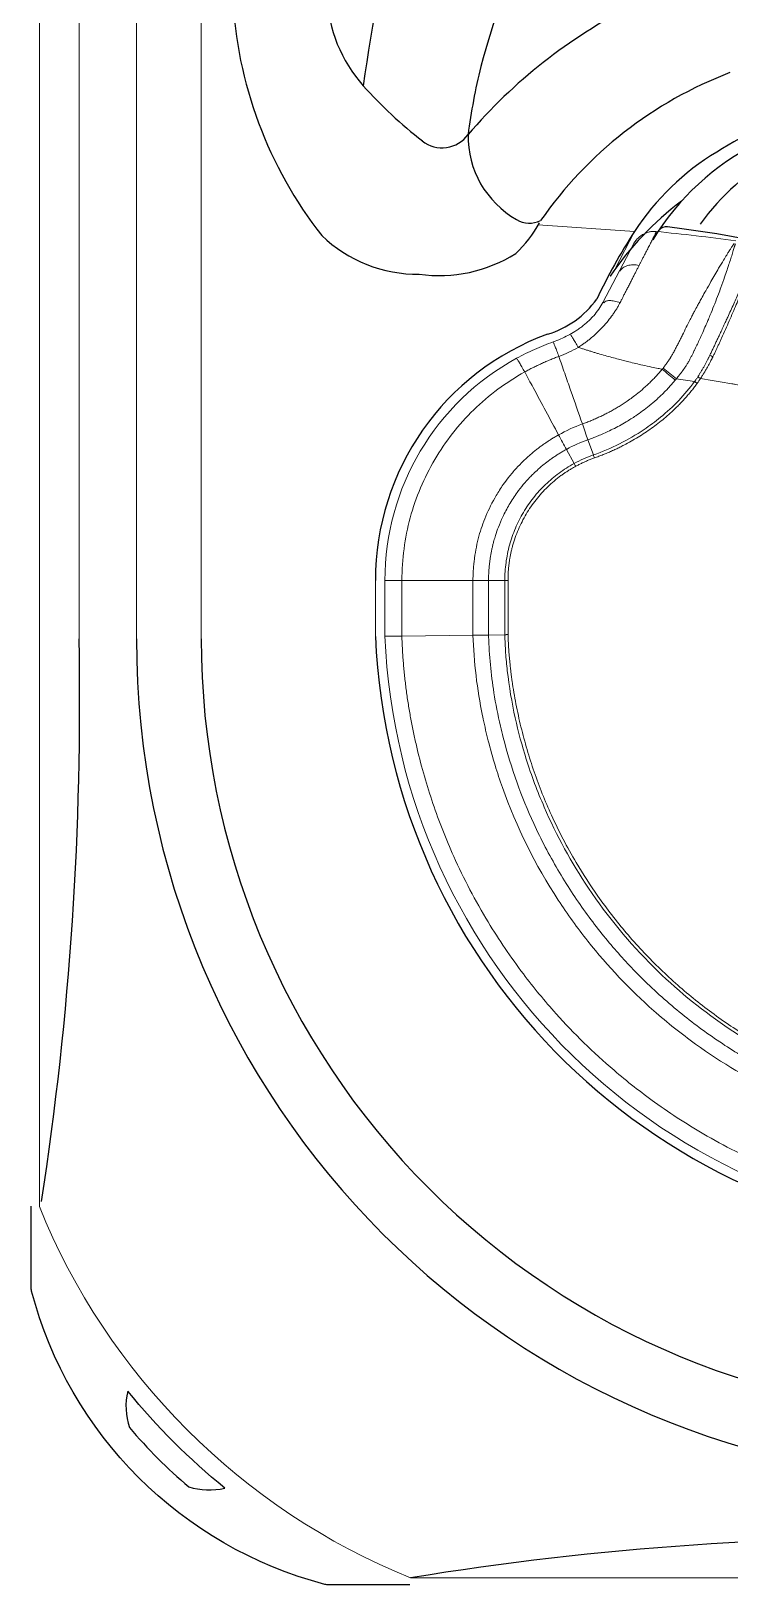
# Model space of a CAD drawing. Extents: x 831 to 911, y 781 to 934.
# Drawn here: x 831.5 to 842.29, y 797.12 to 821.11 of the extents above; entities that cross this region are included whole.
import ezdxf

# ---------------------------------------------------------------- set-up
doc = ezdxf.new("R2010")
doc.units = 0
doc.header["$MEASUREMENT"] = 0
doc.layers.add('1', color=4, linetype='Continuous')

# ---------------------------------------------------------------- blocks, each defined once
blk = doc.blocks.new('SHORT GRILL')
at = {"layer": '1', "color": 4, "linetype": 'Continuous'}
for centre, radius, start, end in [((-4.462, 0.354), 3.986, 115.3973, 147.5268), ((-7.602, 2.509), 0.181, 86.5572, 132.8326), ((-10.58, -17.805), 20.711, 36.8579, 81.7042)]:
    blk.add_arc(centre, radius, start, end, dxfattribs=at)
at = {"layer": '1', "color": 3, "linetype": 'Continuous'}
blk.add_arc((-4.138, 0.495), 3.696, 117.7966, 142.9488, dxfattribs=at)
blk = doc.blocks.new('lidsov2014')
at = {"layer": '1', "color": 4, "linetype": 'Continuous', "lineweight": 15}
for p, q in [((-7.604, 3.279), (-7.138, 4.168)), ((-10.972, -1.876), (-10.972, -1.014))]:
    blk.add_line(p, q, dxfattribs=at)
at = {"layer": '1', "color": 3, "linetype": 'Continuous', "lineweight": 15}
for p, q in [((-7.604, 3.279), (-7.589, 3.271)), ((-8.373, 2.668), (-8.366, 2.65)), ((-8.937, 2.416), (-8.927, 2.399)), ((-8.168, 1.009), (-8.049, 0.79)), ((-7.835, 1.157), (-7.752, 0.923)), ((-10.972, -1.014), (-10.951, -1.014)), ((-10.709, -1.014), (-9.611, -1.014)), ((-10.709, -1.874), (-10.709, -1.014)), ((-9.611, -1.858), (-9.611, -1.014)), ((-9.37, -1.014), (-9.37, -1.858)), ((-9.12, -1.014), (-9.37, -1.014)), ((-9.12, -1.014), (-9.12, -1.854)), ((-9.07, -1.014), (-9.07, -1.851)), ((-10.972, -1.876), (-10.951, -1.875)), ((-10.709, -1.874), (-9.611, -1.858)), ((-9.12, -1.854), (-9.37, -1.858))]:
    blk.add_line(p, q, dxfattribs=at)
at = {"layer": '1', "color": 4, "linetype": 'Continuous', "lineweight": 15}
for centre, radius, start, end in [((-7.065, -1.014), 3.907, 118.6249, 180.0034), ((-1.356, -1.459), 9.625, 182.4795, 268.8151)]:
    blk.add_arc(centre, radius, start, end, dxfattribs=at)
for points, knots in [([(-7.138, 4.168), (-7.121, 4.201), (-7.1, 4.231), (-7.063, 4.271), (-7.049, 4.283), (-7.021, 4.306), (-7.006, 4.316), (-6.975, 4.335), (-6.958, 4.343), (-6.924, 4.356), (-6.907, 4.362), (-6.871, 4.37), (-6.853, 4.373), (-6.817, 4.375), (-6.798, 4.375), (-6.78, 4.373)], [0, 0, 0, 0, 0.25, 0.25, 0.375, 0.375, 0.5, 0.5, 0.625, 0.625, 0.75, 0.75, 0.875, 0.875, 1, 1, 1, 1]), ([(-6.78, 4.373), (-6.575, 4.353), (-6.37, 4.331), (-5.961, 4.283), (-5.757, 4.257), (-5.553, 4.228)], [0, 0, 0, 0, 0.5, 0.5, 1, 1, 1, 1]), ([(-8.373, 2.668), (-8.294, 2.696), (-8.217, 2.73), (-8.107, 2.788), (-8.071, 2.809), (-8.018, 2.842), (-8, 2.854), (-7.966, 2.877), (-7.949, 2.89), (-7.898, 2.928), (-7.866, 2.955), (-7.82, 2.997), (-7.804, 3.011), (-7.775, 3.041), (-7.761, 3.057), (-7.691, 3.136), (-7.643, 3.204), (-7.604, 3.279)], [0, 0, 0, 0, 0.25, 0.25, 0.375, 0.375, 0.4375, 0.4375, 0.5, 0.5, 0.625, 0.625, 0.6875, 0.6875, 0.75, 0.75, 1, 1, 1, 1]), ([(-8.937, 2.416), (-8.846, 2.465), (-8.754, 2.511), (-8.566, 2.595), (-8.47, 2.634), (-8.373, 2.668)], [0, 0, 0, 0, 0.5, 0.5, 1, 1, 1, 1])]:
    blk.add_open_spline(points, degree=3, knots=knots, dxfattribs=at)
at = {"layer": '1', "color": 3, "linetype": 'Continuous', "lineweight": 15}
for points, knots in [([(-6.78, 4.373), (-6.781, 4.371), (-6.783, 4.366), (-6.786, 4.359), (-6.789, 4.353), (-6.791, 4.347), (-6.794, 4.342), (-6.796, 4.338), (-6.798, 4.334), (-6.802, 4.324), (-6.81, 4.307), (-6.828, 4.272), (-6.852, 4.224), (-6.879, 4.171), (-6.903, 4.125), (-6.919, 4.094), (-6.938, 4.058), (-6.959, 4.017), (-6.984, 3.967), (-7.007, 3.923), (-7.027, 3.884), (-7.04, 3.86), (-7.046, 3.849)], [0, 0, 0, 0, 0.023178, 0.044167, 0.062984, 0.079639, 0.094141, 0.106498, 0.116715, 0.124797, 0.183872, 0.249715, 0.375387, 0.499693, 0.562347, 0.624903, 0.662162, 0.750211, 0.827229, 0.894532, 0.952122, 1, 1, 1, 1]), ([(-6.675, 2.264), (-6.67, 2.27), (-6.66, 2.282), (-6.647, 2.3), (-6.634, 2.317), (-6.622, 2.334), (-6.611, 2.349), (-6.6, 2.364), (-6.591, 2.378), (-6.583, 2.391), (-6.575, 2.403), (-6.568, 2.414), (-6.562, 2.424), (-6.557, 2.432), (-6.552, 2.44), (-6.548, 2.446), (-6.537, 2.465), (-6.516, 2.5), (-6.493, 2.543), (-6.474, 2.58), (-6.455, 2.616), (-6.432, 2.662), (-6.404, 2.718), (-6.365, 2.796), (-6.316, 2.896), (-6.264, 2.998), (-6.222, 3.079), (-6.185, 3.151), (-6.148, 3.22), (-6.108, 3.292), (-6.065, 3.37), (-6.006, 3.476), (-5.918, 3.631), (-5.825, 3.791), (-5.747, 3.922), (-5.698, 4.001), (-5.669, 4.048), (-5.65, 4.077), (-5.636, 4.101), (-5.622, 4.122), (-5.61, 4.141), (-5.598, 4.158), (-5.588, 4.174), (-5.582, 4.184), (-5.579, 4.188)], [0, 0, 0, 0, 0.0079, 0.015462, 0.02267, 0.029506, 0.035954, 0.042001, 0.047633, 0.052837, 0.057603, 0.061919, 0.065776, 0.069165, 0.07208, 0.074513, 0.076459, 0.094363, 0.115806, 0.126097, 0.136332, 0.157473, 0.179202, 0.201504, 0.247766, 0.296182, 0.324698, 0.348355, 0.386493, 0.413645, 0.444178, 0.492606, 0.563454, 0.678691, 0.761475, 0.820581, 0.855865, 0.878723, 0.900814, 0.922149, 0.942736, 0.962575, 0.981664, 1, 1, 1, 1]), ([(-5.558, 4.184), (-5.558, 4.182), (-5.56, 4.177), (-5.563, 4.168), (-5.566, 4.157), (-5.57, 4.144), (-5.576, 4.124), (-5.585, 4.097), (-5.6, 4.048), (-5.621, 3.981), (-5.644, 3.908), (-5.666, 3.842), (-5.69, 3.771), (-5.728, 3.66), (-5.773, 3.532), (-5.824, 3.394), (-5.874, 3.264), (-5.925, 3.138), (-5.965, 3.041), (-5.993, 2.975), (-6.025, 2.903), (-6.058, 2.824), (-6.098, 2.735), (-6.135, 2.655), (-6.165, 2.591), (-6.187, 2.547), (-6.2, 2.52), (-6.211, 2.497), (-6.223, 2.474), (-6.237, 2.446), (-6.255, 2.41), (-6.28, 2.364), (-6.306, 2.321), (-6.341, 2.267), (-6.377, 2.215), (-6.416, 2.165), (-6.445, 2.129), (-6.462, 2.108), (-6.47, 2.098)], [0, 0, 0, 0, 0.0086979, 0.0191609, 0.0313938, 0.0454027, 0.0611951, 0.0916386, 0.1224178, 0.18656, 0.2449147, 0.2680758, 0.3062571, 0.3676405, 0.4432772, 0.4901442, 0.5531831, 0.6088804, 0.6431521, 0.667768, 0.6852813, 0.7265035, 0.7565652, 0.7855508, 0.8153716, 0.8273382, 0.8345262, 0.8452816, 0.8527478, 0.8602886, 0.8758689, 0.8925836, 0.9110113, 0.9258943, 0.9549969, 0.9729261, 0.9878597, 1, 1, 1, 1]), ([(-5.952, 2.463), (-5.948, 2.471), (-5.94, 2.489), (-5.927, 2.515), (-5.915, 2.541), (-5.902, 2.567), (-5.889, 2.594), (-5.877, 2.621), (-5.864, 2.649), (-5.851, 2.677), (-5.837, 2.705), (-5.824, 2.733), (-5.805, 2.775), (-5.777, 2.834), (-5.743, 2.909), (-5.709, 2.982), (-5.671, 3.064), (-5.629, 3.156), (-5.584, 3.255), (-5.54, 3.354), (-5.501, 3.44), (-5.456, 3.541), (-5.397, 3.674), (-5.339, 3.805), (-5.295, 3.903), (-5.274, 3.951), (-5.256, 3.989), (-5.241, 4.024), (-5.227, 4.056), (-5.216, 4.081), (-5.208, 4.101), (-5.201, 4.119), (-5.197, 4.129), (-5.195, 4.135)], [0, 0, 0, 0, 0.011315, 0.022793, 0.034436, 0.046241, 0.058209, 0.070339, 0.08263, 0.095082, 0.107694, 0.120466, 0.133398, 0.165147, 0.200941, 0.236709, 0.268888, 0.31812, 0.37054, 0.418277, 0.472181, 0.508722, 0.587943, 0.709582, 0.770404, 0.810826, 0.830926, 0.871574, 0.908039, 0.931697, 0.954908, 0.977674, 1, 1, 1, 1]), ([(-5.193, 4.134), (-5.194, 4.131), (-5.195, 4.126), (-5.199, 4.117), (-5.202, 4.107), (-5.205, 4.097), (-5.209, 4.087), (-5.213, 4.076), (-5.217, 4.064), (-5.222, 4.052), (-5.227, 4.04), (-5.232, 4.027), (-5.241, 4.004), (-5.255, 3.968), (-5.271, 3.926), (-5.286, 3.89), (-5.314, 3.818), (-5.365, 3.688), (-5.434, 3.513), (-5.495, 3.363), (-5.545, 3.245), (-5.597, 3.121), (-5.653, 2.993), (-5.711, 2.861), (-5.759, 2.755), (-5.794, 2.677), (-5.816, 2.629), (-5.838, 2.581), (-5.861, 2.533), (-5.883, 2.486), (-5.898, 2.455), (-5.906, 2.439)], [0, 0, 0, 0, 0.011873, 0.023873, 0.035999, 0.04825, 0.060629, 0.073134, 0.085766, 0.098525, 0.111411, 0.124425, 0.137568, 0.178289, 0.222457, 0.243094, 0.263179, 0.386698, 0.506301, 0.567712, 0.628344, 0.688723, 0.750139, 0.811459, 0.872675, 0.894445, 0.915998, 0.937332, 0.958446, 0.979336, 1, 1, 1, 1]), ([(-7.046, 3.849), (-7.049, 3.842), (-7.056, 3.828), (-7.067, 3.806), (-7.079, 3.784), (-7.091, 3.761), (-7.103, 3.737), (-7.115, 3.713), (-7.128, 3.687), (-7.142, 3.661), (-7.156, 3.634), (-7.17, 3.606), (-7.19, 3.567), (-7.215, 3.517), (-7.245, 3.46), (-7.272, 3.407), (-7.297, 3.358), (-7.319, 3.315), (-7.333, 3.288), (-7.339, 3.275)], [0, 0, 0, 0, 0.040607, 0.082171, 0.124694, 0.168175, 0.212617, 0.258023, 0.304394, 0.351735, 0.400048, 0.449338, 0.49961, 0.605651, 0.702719, 0.790709, 0.869576, 0.939326, 1, 1, 1, 1]), ([(-7.339, 3.275), (-7.34, 3.273), (-7.344, 3.265), (-7.353, 3.249), (-7.368, 3.22), (-7.391, 3.181), (-7.421, 3.135), (-7.464, 3.071), (-7.524, 2.992), (-7.596, 2.909), (-7.666, 2.838), (-7.73, 2.778), (-7.789, 2.727), (-7.843, 2.683), (-7.889, 2.649), (-7.931, 2.619), (-7.962, 2.598), (-7.979, 2.588), (-7.985, 2.584)], [0, 0, 0, 0, 0.0100265, 0.0291185, 0.0582344, 0.1167447, 0.1760523, 0.2363247, 0.3604016, 0.4903601, 0.5796988, 0.6702539, 0.7621212, 0.81894, 0.8862862, 0.9397744, 0.9776189, 1, 1, 1, 1]), ([(-8.366, 2.65), (-8.366, 2.65), (-8.363, 2.645), (-8.354, 2.626), (-8.348, 2.612), (-8.333, 2.574), (-8.324, 2.551), (-8.305, 2.5), (-8.295, 2.472), (-8.285, 2.444)], [0, 0, 0, 0, 0.25, 0.25, 0.5, 0.5, 0.75, 0.75, 1, 1, 1, 1]), ([(-8.099, 2.771), (-8.098, 2.771), (-8.095, 2.766), (-8.083, 2.749), (-8.075, 2.736), (-8.054, 2.703), (-8.041, 2.682), (-8.014, 2.635), (-7.999, 2.61), (-7.985, 2.584)], [0, 0, 0, 0, 0.25, 0.25, 0.5, 0.5, 0.75, 0.75, 1, 1, 1, 1]), ([(-8.812, 2.204), (-8.802, 2.21), (-8.78, 2.222), (-8.748, 2.239), (-8.716, 2.255), (-8.684, 2.272), (-8.651, 2.288), (-8.619, 2.304), (-8.586, 2.319), (-8.542, 2.34), (-8.487, 2.364), (-8.42, 2.392), (-8.353, 2.419), (-8.307, 2.435), (-8.285, 2.444)], [0, 0, 0, 0, 0.0625395, 0.12508, 0.1876218, 0.2501647, 0.3127087, 0.3752538, 0.4377999, 0.5003468, 0.6252608, 0.7501758, 0.8750896, 1, 1, 1, 1]), ([(-7.985, 2.584), (-8.033, 2.556), (-8.082, 2.531), (-8.182, 2.484), (-8.233, 2.463), (-8.285, 2.444)], [0, 0, 0, 0, 0.5, 0.5, 1, 1, 1, 1]), ([(-8.285, 2.444), (-8.254, 2.357), (-8.195, 2.183), (-8.073, 1.835), (-7.982, 1.575), (-7.922, 1.401)], [0.0193641, 0.0193641, 0.0193641, 0.0193641, 0.2516168, 0.4838695, 0.9483748, 0.9483748, 0.9483748, 0.9483748]), ([(-7.985, 2.584), (-7.968, 2.578), (-7.933, 2.567), (-7.882, 2.551), (-7.83, 2.535), (-7.779, 2.519), (-7.727, 2.503), (-7.658, 2.482), (-7.537, 2.448), (-7.38, 2.405), (-7.186, 2.355), (-7.015, 2.315), (-6.864, 2.282), (-6.764, 2.261), (-6.71, 2.25), (-6.69, 2.246)], [0, 0, 0, 0, 0.039768, 0.079585, 0.11945, 0.159362, 0.199322, 0.239327, 0.320209, 0.479463, 0.603442, 0.769457, 0.875684, 0.952559, 1, 1, 1, 1]), ([(-6.139, 2.129), (-6.134, 2.136), (-6.125, 2.151), (-6.111, 2.173), (-6.1, 2.192), (-6.089, 2.209), (-6.074, 2.235), (-6.054, 2.269), (-6.023, 2.323), (-5.998, 2.37), (-5.98, 2.406), (-5.974, 2.418), (-5.968, 2.43), (-5.961, 2.445), (-5.955, 2.457), (-5.952, 2.463)], [0, 0, 0, 0, 0.071675, 0.137115, 0.196237, 0.248963, 0.295221, 0.429097, 0.554347, 0.786016, 0.84064, 0.875229, 0.894199, 0.947108, 1, 1, 1, 1]), ([(-5.906, 2.439), (-5.908, 2.435), (-5.912, 2.426), (-5.921, 2.406), (-5.937, 2.375), (-5.959, 2.333), (-5.984, 2.288), (-6.011, 2.241), (-6.039, 2.195), (-6.068, 2.148), (-6.087, 2.118), (-6.098, 2.102)], [0, 0, 0, 0, 0.036347, 0.072633, 0.17319, 0.306096, 0.439336, 0.577782, 0.723293, 0.856124, 1, 1, 1, 1]), ([(-10.709, -1.014), (-10.709, -0.851), (-10.698, -0.688), (-10.655, -0.365), (-10.623, -0.205), (-10.537, 0.11), (-10.484, 0.265), (-10.357, 0.565), (-10.284, 0.711), (-10.118, 0.992), (-10.026, 1.127), (-9.825, 1.384), (-9.715, 1.506), (-9.482, 1.734), (-9.357, 1.84), (-9.094, 2.035), (-8.956, 2.125), (-8.812, 2.204)], [2, 2, 2, 2, 5.818106, 5.818106, 9.63586, 9.63586, 13.453777, 13.453777, 17.271247, 17.271247, 21.088676, 21.088676, 24.90585, 24.90585, 28.722671, 28.722671, 32.561426, 32.561426, 32.561426, 32.561426]), ([(-8.927, 2.399), (-8.926, 2.399), (-8.923, 2.394), (-8.911, 2.377), (-8.903, 2.363), (-8.882, 2.327), (-8.869, 2.306), (-8.842, 2.257), (-8.827, 2.231), (-8.812, 2.204)], [0, 0, 0, 0, 0.25, 0.25, 0.5, 0.5, 0.75, 0.75, 1, 1, 1, 1]), ([(-8.812, 2.204), (-8.769, 2.124), (-8.725, 2.043), (-8.551, 1.719), (-8.42, 1.476), (-8.29, 1.232)], [0.051657, 0.051657, 0.051657, 0.051657, 0.662694, 0.66476, 2.50407, 2.50407, 2.50407, 2.50407]), ([(-7.922, 1.401), (-7.91, 1.405), (-7.888, 1.413), (-7.854, 1.426), (-7.82, 1.439), (-7.787, 1.453), (-7.754, 1.467), (-7.721, 1.481), (-7.688, 1.496), (-7.655, 1.511), (-7.622, 1.526), (-7.59, 1.542), (-7.558, 1.558), (-7.526, 1.575), (-7.494, 1.592), (-7.462, 1.609), (-7.431, 1.627), (-7.4, 1.645), (-7.369, 1.664), (-7.338, 1.682), (-7.308, 1.702), (-7.277, 1.721), (-7.231, 1.752), (-7.17, 1.795), (-7.104, 1.845), (-7.031, 1.903), (-6.967, 1.958), (-6.904, 2.016), (-6.859, 2.06), (-6.815, 2.105), (-6.772, 2.151), (-6.73, 2.198), (-6.703, 2.23), (-6.69, 2.246)], [0, 0, 0, 0, 0.0238293, 0.0476673, 0.0715126, 0.0953641, 0.1192205, 0.1430806, 0.1669432, 0.1908074, 0.2146719, 0.238536, 0.2623986, 0.2862588, 0.310116, 0.3339693, 0.3578181, 0.3816619, 0.4055, 0.429332, 0.4531576, 0.4769765, 0.5007885, 0.5632328, 0.6255522, 0.6638195, 0.7502274, 0.7920545, 0.833789, 0.8754391, 0.917016, 0.958532, 1, 1, 1, 1]), ([(-6.487, 2.078), (-6.493, 2.07), (-6.507, 2.053), (-6.528, 2.029), (-6.549, 2.006), (-6.57, 1.982), (-6.591, 1.959), (-6.613, 1.935), (-6.635, 1.913), (-6.657, 1.89), (-6.68, 1.868), (-6.703, 1.845), (-6.726, 1.824), (-6.749, 1.802), (-6.803, 1.753), (-6.916, 1.657), (-7.074, 1.541), (-7.262, 1.421), (-7.415, 1.338), (-7.546, 1.275), (-7.633, 1.236), (-7.71, 1.205), (-7.776, 1.179), (-7.817, 1.164), (-7.835, 1.157)], [0, 0, 0, 0, 0.019203, 0.038407, 0.057611, 0.076818, 0.096028, 0.115242, 0.134462, 0.153689, 0.172923, 0.192166, 0.211419, 0.230681, 0.249955, 0.343801, 0.499297, 0.605454, 0.749215, 0.813737, 0.871062, 0.921204, 0.964177, 1, 1, 1, 1]), ([(-7.752, 0.923), (-7.476, 1.021), (-7.119, 1.198), (-6.589, 1.59), (-6.339, 1.851), (-6.188, 2.057)], [0.27793, 0.27793, 0.27793, 0.27793, 2.322047, 3.057227, 4.843315, 4.843315, 4.843315, 4.843315]), ([(-6.148, 2.028), (-6.155, 2.019), (-6.169, 2), (-6.19, 1.972), (-6.212, 1.944), (-6.234, 1.916), (-6.257, 1.889), (-6.279, 1.862), (-6.302, 1.835), (-6.326, 1.808), (-6.35, 1.782), (-6.374, 1.755), (-6.398, 1.729), (-6.423, 1.704), (-6.448, 1.678), (-6.524, 1.603), (-6.656, 1.484), (-6.852, 1.332), (-7.06, 1.194), (-7.225, 1.101), (-7.342, 1.042), (-7.405, 1.012), (-7.47, 0.982), (-7.535, 0.954), (-7.601, 0.927), (-7.668, 0.901), (-7.713, 0.885), (-7.735, 0.877)], [0, 0, 0, 0, 0.017733, 0.035475, 0.05323, 0.070999, 0.088785, 0.106591, 0.124418, 0.14227, 0.16015, 0.178058, 0.195998, 0.213973, 0.231984, 0.250035, 0.374196, 0.500003, 0.624452, 0.749977, 0.785364, 0.820838, 0.856414, 0.892105, 0.927924, 0.963885, 1, 1, 1, 1]), ([(-6.188, 2.057), (-6.184, 2.063), (-6.175, 2.075), (-6.163, 2.093), (-6.151, 2.11), (-6.143, 2.123), (-6.139, 2.129)], [0, 0, 0, 0, 0.251013, 0.50133, 0.750975, 1, 1, 1, 1]), ([(-6.098, 2.102), (-6.102, 2.096), (-6.11, 2.084), (-6.122, 2.065), (-6.135, 2.047), (-6.144, 2.034), (-6.148, 2.028)], [0, 0, 0, 0, 0.245337, 0.493733, 0.745264, 1, 1, 1, 1]), ([(-6.098, 2.102), (-5.936, 2.078), (-5.755, 2.048), (-5.575, 2.016), (-4.92, 1.897), (-3.641, 1.591), (-1.776, 0.919), (0.018, 0.033), (1.702, -1.049), (3.238, -2.302), (4.16, -3.24), (4.599, -3.741), (4.72, -3.878), (4.838, -4.018), (4.942, -4.144)], [2.554389, 2.554389, 2.554389, 2.554389, 2.723265, 2.742644, 2.742644, 3.409529, 4.095797, 4.782064, 5.46833, 6.154599, 6.821531, 6.821531, 6.840863, 7.009879, 7.009879, 7.009879, 7.009879]), ([(-9.611, -1.014), (-9.611, -1.007), (-9.611, -0.978), (-9.61, -0.933), (-9.608, -0.883), (-9.604, -0.824), (-9.598, -0.754), (-9.584, -0.64), (-9.561, -0.499), (-9.509, -0.282), (-9.416, -0.012), (-9.283, 0.253), (-9.157, 0.448), (-9.053, 0.588), (-8.95, 0.709), (-8.858, 0.805), (-8.791, 0.869), (-8.745, 0.911), (-8.698, 0.951), (-8.65, 0.991), (-8.601, 1.029), (-8.552, 1.066), (-8.501, 1.102), (-8.45, 1.136), (-8.397, 1.17), (-8.344, 1.202), (-8.308, 1.222), (-8.29, 1.232)], [0, 0, 0, 0, 0.007897, 0.031579, 0.049245, 0.063156, 0.096574, 0.126303, 0.189525, 0.252607, 0.371437, 0.502838, 0.576149, 0.626769, 0.69397, 0.750588, 0.7732, 0.795823, 0.818457, 0.841103, 0.863761, 0.886431, 0.909115, 0.931813, 0.954525, 0.977254, 1, 1, 1, 1]), ([(-8.168, 1.009), (-8.177, 1.004), (-8.194, 0.994), (-8.22, 0.98), (-8.246, 0.965), (-8.271, 0.949), (-8.296, 0.934), (-8.321, 0.918), (-8.346, 0.901), (-8.371, 0.885), (-8.395, 0.868), (-8.419, 0.85), (-8.443, 0.833), (-8.473, 0.81), (-8.528, 0.768), (-8.598, 0.707), (-8.672, 0.639), (-8.786, 0.524), (-8.916, 0.368), (-9.052, 0.16), (-9.148, -0.021), (-9.216, -0.181), (-9.259, -0.306), (-9.286, -0.394), (-9.303, -0.459), (-9.315, -0.514), (-9.327, -0.569), (-9.337, -0.624), (-9.346, -0.679), (-9.353, -0.735), (-9.359, -0.79), (-9.364, -0.846), (-9.368, -0.902), (-9.37, -0.958), (-9.37, -0.995), (-9.37, -1.014)], [0, 0, 0, 0, 0.01202, 0.024041, 0.036064, 0.048088, 0.060111, 0.072134, 0.084157, 0.096177, 0.108195, 0.12021, 0.132221, 0.144228, 0.165964, 0.216246, 0.257194, 0.288203, 0.412509, 0.502745, 0.59033, 0.660797, 0.71424, 0.750518, 0.773151, 0.795807, 0.818479, 0.84116, 0.863847, 0.886539, 0.909233, 0.931928, 0.954622, 0.977314, 1, 1, 1, 1]), ([(-8.049, 0.79), (-8.13, 0.746), (-8.285, 0.647), (-8.496, 0.47), (-8.681, 0.265), (-8.837, 0.038), (-8.962, -0.208), (-9.052, -0.468), (-9.107, -0.739), (-9.12, -0.922), (-9.12, -1.014)], [2, 2, 2, 2, 3.483863, 4.967558, 6.451073, 7.935348, 9.418668, 10.902386, 12.38642, 13.870149, 13.870149, 13.870149, 13.870149]), ([(-8.025, 0.747), (-8.033, 0.742), (-8.049, 0.734), (-8.072, 0.721), (-8.095, 0.707), (-8.118, 0.693), (-8.141, 0.679), (-8.163, 0.664), (-8.186, 0.649), (-8.208, 0.634), (-8.23, 0.619), (-8.281, 0.582), (-8.358, 0.521), (-8.458, 0.431), (-8.552, 0.334), (-8.638, 0.232), (-8.718, 0.124), (-8.791, 0.01), (-8.855, -0.107), (-8.912, -0.229), (-8.96, -0.354), (-8.992, -0.457), (-9.013, -0.535), (-9.025, -0.588), (-9.035, -0.64), (-9.045, -0.693), (-9.053, -0.746), (-9.059, -0.8), (-9.064, -0.853), (-9.068, -0.906), (-9.07, -0.96), (-9.07, -0.996), (-9.07, -1.014)], [0, 0, 0, 0, 0.012439, 0.024887, 0.037344, 0.049813, 0.062297, 0.074798, 0.087318, 0.099859, 0.112424, 0.125014, 0.187748, 0.250006, 0.312265, 0.374999, 0.437611, 0.499989, 0.562494, 0.624804, 0.687203, 0.749975, 0.775112, 0.800173, 0.825173, 0.85013, 0.875064, 0.899992, 0.924931, 0.9499, 0.974917, 1, 1, 1, 1]), ([(-7.735, 0.877), (-7.744, 0.873), (-7.762, 0.867), (-7.79, 0.856), (-7.817, 0.846), (-7.843, 0.835), (-7.87, 0.823), (-7.896, 0.811), (-7.923, 0.799), (-7.949, 0.787), (-7.974, 0.774), (-8, 0.76), (-8.017, 0.751), (-8.025, 0.747)], [0, 0, 0, 0, 0.091445, 0.182726, 0.273864, 0.364875, 0.455779, 0.546595, 0.637341, 0.728035, 0.818697, 0.909346, 1, 1, 1, 1]), ([(-10.951, -1.014), (-10.951, -1.014), (-10.939, -1.014), (-10.888, -1.014), (-10.82, -1.014), (-10.766, -1.014), (-10.734, -1.014), (-10.718, -1.014), (-10.709, -1.014)], [0.0000013, 0.0000013, 0.0000013, 0.0000013, 0.25, 0.5, 0.75, 0.875, 0.9338699, 1, 1, 1, 1]), ([(-10.951, -1.875), (-10.951, -1.875), (-10.951, -1.875), (-10.95, -1.875), (-10.949, -1.875), (-10.947, -1.875), (-10.945, -1.875), (-10.943, -1.875), (-10.94, -1.875), (-10.937, -1.875), (-10.933, -1.875), (-10.928, -1.875), (-10.923, -1.875), (-10.918, -1.875), (-10.912, -1.875), (-10.905, -1.875), (-10.898, -1.875), (-10.891, -1.875), (-10.882, -1.875), (-10.874, -1.875), (-10.864, -1.875), (-10.854, -1.875), (-10.844, -1.875), (-10.833, -1.875), (-10.821, -1.875), (-10.809, -1.875), (-10.796, -1.875), (-10.783, -1.875), (-10.769, -1.875), (-10.755, -1.875), (-10.74, -1.875), (-10.725, -1.874), (-10.714, -1.874), (-10.709, -1.874)], [0, 0, 0, 0, 0.026238, 0.052877, 0.079918, 0.10736, 0.135203, 0.163447, 0.192093, 0.221141, 0.250589, 0.280439, 0.310691, 0.341343, 0.372397, 0.403853, 0.435709, 0.467968, 0.500627, 0.533688, 0.56715, 0.601013, 0.635278, 0.669944, 0.705012, 0.740481, 0.776351, 0.812622, 0.849295, 0.886369, 0.923845, 0.961722, 1, 1, 1, 1]), ([(-1.555, -10.819), (-1.573, -10.819), (-1.61, -10.819), (-1.665, -10.818), (-1.721, -10.817), (-1.776, -10.816), (-1.831, -10.814), (-1.886, -10.812), (-1.941, -10.809), (-1.996, -10.806), (-2.051, -10.803), (-2.106, -10.799), (-2.161, -10.795), (-2.216, -10.79), (-2.271, -10.786), (-2.326, -10.78), (-2.381, -10.775), (-2.491, -10.763), (-2.656, -10.742), (-2.875, -10.709), (-3.093, -10.67), (-3.299, -10.628), (-3.549, -10.572), (-3.894, -10.484), (-4.393, -10.331), (-5.123, -10.053), (-5.956, -9.639), (-6.768, -9.116), (-7.396, -8.622), (-7.901, -8.161), (-8.373, -7.668), (-8.879, -7.053), (-9.424, -6.25), (-9.82, -5.494), (-10.082, -4.873), (-10.233, -4.46), (-10.365, -4.041), (-10.448, -3.724), (-10.497, -3.514), (-10.519, -3.413), (-10.54, -3.312), (-10.56, -3.21), (-10.579, -3.109), (-10.597, -3.007), (-10.614, -2.905), (-10.629, -2.802), (-10.643, -2.7), (-10.656, -2.597), (-10.668, -2.494), (-10.678, -2.391), (-10.687, -2.288), (-10.695, -2.185), (-10.701, -2.081), (-10.706, -1.978), (-10.708, -1.909), (-10.709, -1.874)], [0, 0, 0, 0, 0.003917, 0.007833, 0.011749, 0.015664, 0.019579, 0.023493, 0.027406, 0.031319, 0.035232, 0.039144, 0.043056, 0.046967, 0.050877, 0.054787, 0.058697, 0.062606, 0.078377, 0.094102, 0.109781, 0.125415, 0.138934, 0.164216, 0.20126, 0.250066, 0.330271, 0.398687, 0.455315, 0.500153, 0.544141, 0.600523, 0.669299, 0.750473, 0.781646, 0.812821, 0.843994, 0.875166, 0.882501, 0.889837, 0.897174, 0.904511, 0.91185, 0.919189, 0.926529, 0.933869, 0.941211, 0.948554, 0.955899, 0.963245, 0.970593, 0.977943, 0.985294, 0.992646, 1, 1, 1, 1]), ([(-1.555, -9.721), (-1.913, -9.721), (-2.401, -9.679), (-3.01, -9.569), (-3.402, -9.479), (-3.793, -9.369), (-4.187, -9.236), (-4.554, -9.09), (-5.24, -8.78), (-5.886, -8.397), (-6.502, -7.929), (-7.094, -7.433), (-7.62, -6.878), (-8.075, -6.275), (-8.591, -5.523), (-8.992, -4.716), (-9.275, -3.861), (-9.374, -3.509), (-9.433, -3.253), (-9.545, -2.713), (-9.599, -2.275), (-9.611, -1.858)], [0.52788, 0.52788, 0.52788, 0.52788, 1.438506, 1.77093, 2.103354, 2.452441, 2.80986, 3.167278, 3.46721, 4.742753, 5.09184, 5.449258, 6.717303, 7.049727, 7.382151, 9.045939, 9.356701, 9.689125, 9.979997, 10.02155, 11.085474, 11.085474, 11.085474, 11.085474]), ([(-9.611, -1.858), (-9.608, -1.858), (-9.6, -1.858), (-9.589, -1.858), (-9.574, -1.858), (-9.558, -1.858), (-9.539, -1.858), (-9.518, -1.858), (-9.495, -1.858), (-9.47, -1.858), (-9.445, -1.858), (-9.421, -1.858), (-9.402, -1.858), (-9.385, -1.858), (-9.375, -1.858), (-9.37, -1.858)], [0, 0, 0, 0, 0.040394, 0.089687, 0.14788, 0.214971, 0.290959, 0.375843, 0.469623, 0.572296, 0.680109, 0.776788, 0.862331, 0.936735, 1, 1, 1, 1]), ([(-9.37, -1.858), (-9.37, -1.859), (-9.37, -1.861), (-9.37, -1.87), (-9.362, -2.164), (-9.316, -2.635), (-9.215, -3.153), (-9.101, -3.62), (-8.945, -4.127), (-8.716, -4.688), (-8.439, -5.252), (-8.172, -5.708), (-7.877, -6.138), (-7.654, -6.433), (-7.426, -6.708), (-7.195, -6.963), (-6.847, -7.318), (-6.363, -7.744), (-5.737, -8.196), (-4.994, -8.635), (-4.318, -8.937), (-3.721, -9.139), (-3.342, -9.245), (-2.961, -9.333), (-2.372, -9.44), (-1.899, -9.48), (-1.555, -9.48)], [0, 0, 0, 0, 0.008323, 0.016645, 0.066581, 2.203994, 3.486441, 3.933421, 5.745235, 7.43501, 8.441834, 10.432014, 11.368431, 12.304848, 13.180245, 14.025132, 14.87002, 16.883668, 18.80344, 20.615255, 23.311854, 24.318678, 25.302033, 26.23845, 27.174867, 29.74004, 29.74004, 29.74004, 29.74004]), ([(-9.07, -1.851), (-9.074, -1.851), (-9.081, -1.852), (-9.089, -1.852), (-9.096, -1.852), (-9.101, -1.853), (-9.105, -1.853), (-9.108, -1.853), (-9.111, -1.853), (-9.113, -1.853), (-9.115, -1.853), (-9.117, -1.854), (-9.119, -1.854), (-9.12, -1.854)], [0, 0, 0, 0, 0.25, 0.36774, 0.5, 0.61774, 0.682292, 0.75, 0.806818, 0.86774, 0.899227, 0.932292, 1, 1, 1, 1]), ([(-9.12, -1.854), (-9.117, -1.946), (-9.109, -2.132), (-9.092, -2.317), (-9.053, -2.654), (-9.012, -2.897), (-8.911, -3.353), (-8.854, -3.566), (-8.708, -4.027), (-8.615, -4.275), (-8.321, -4.953), (-8.091, -5.372), (-7.533, -6.205), (-7.195, -6.615), (-6.482, -7.32), (-6.114, -7.624), (-5.285, -8.19), (-4.818, -8.444), (-4.038, -8.77), (-3.738, -8.874), (-3.229, -9.016), (-3.023, -9.064), (-2.607, -9.144), (-2.398, -9.175), (-1.978, -9.218), (-1.766, -9.23), (-1.555, -9.23)], [2, 2, 2, 2, 3.526383, 5.052765, 5.052765, 9.107619, 9.107619, 12.731941, 12.731941, 17.081502, 17.081502, 24.910699, 24.910699, 33.610535, 33.610535, 41.442651, 41.442651, 50.147453, 50.147453, 55.370955, 55.370955, 58.854197, 58.854197, 62.335769, 62.335769, 65.811082, 65.811082, 65.811082, 65.811082]), ([(-9.07, -1.851), (-9.07, -1.868), (-9.069, -1.901), (-9.066, -1.952), (-9.064, -2.002), (-9.061, -2.053), (-9.057, -2.104), (-9.053, -2.155), (-9.049, -2.206), (-9.044, -2.258), (-9.039, -2.309), (-9.033, -2.361), (-9.027, -2.413), (-9.021, -2.465), (-9.014, -2.517), (-9.001, -2.611), (-8.98, -2.746), (-8.948, -2.923), (-8.911, -3.101), (-8.857, -3.336), (-8.778, -3.627), (-8.669, -3.971), (-8.543, -4.309), (-8.394, -4.657), (-8.221, -5.012), (-7.987, -5.433), (-7.67, -5.924), (-7.322, -6.373), (-7.002, -6.732), (-6.665, -7.076), (-6.215, -7.476), (-5.731, -7.834), (-5.324, -8.092), (-5.011, -8.271), (-4.69, -8.435), (-4.361, -8.584), (-4.026, -8.718), (-3.685, -8.835), (-3.339, -8.937), (-3.045, -9.007), (-2.808, -9.056), (-2.629, -9.088), (-2.452, -9.115), (-2.303, -9.135), (-2.183, -9.148), (-2.091, -9.157), (-2, -9.164), (-1.91, -9.17), (-1.82, -9.175), (-1.731, -9.178), (-1.643, -9.18), (-1.584, -9.18), (-1.555, -9.181)], [0, 0, 0, 0, 0.00435, 0.008717, 0.013101, 0.017502, 0.02192, 0.026355, 0.030809, 0.03528, 0.03977, 0.044279, 0.048807, 0.053354, 0.05792, 0.062507, 0.077948, 0.093506, 0.109192, 0.125013, 0.156305, 0.187514, 0.218773, 0.250015, 0.285693, 0.321447, 0.375012, 0.437498, 0.46878, 0.499998, 0.562484, 0.62497, 0.656232, 0.687476, 0.718761, 0.74998, 0.781223, 0.812426, 0.843657, 0.874987, 0.89086, 0.906562, 0.922103, 0.937493, 0.945541, 0.953519, 0.961429, 0.969271, 0.977047, 0.98476, 0.99241, 1, 1, 1, 1])]:
    blk.add_open_spline(points, degree=3, knots=knots, dxfattribs=at)
for points in [[(-7.339, 3.762), (-7.329, 3.78), (-7.299, 3.815), (-7.228, 3.85), (-7.139, 3.863), (-7.076, 3.855), (-7.046, 3.849)], [(-7.339, 3.275), (-7.368, 3.285), (-7.426, 3.301), (-7.505, 3.309), (-7.562, 3.299), (-7.583, 3.281), (-7.589, 3.271)], [(-5.906, 2.439), (-5.922, 2.447), (-5.939, 2.455), (-5.952, 2.463)], [(-6.675, 2.264), (-6.68, 2.258), (-6.685, 2.252), (-6.69, 2.246)], [(-6.487, 2.078), (-6.516, 2.102), (-6.586, 2.16), (-6.658, 2.22), (-6.69, 2.246)], [(-6.675, 2.264), (-6.643, 2.238), (-6.571, 2.179), (-6.5, 2.122), (-6.47, 2.098)], [(-6.487, 2.078), (-6.481, 2.084), (-6.476, 2.091), (-6.47, 2.098)], [(-6.47, 2.098), (-6.376, 2.083), (-6.282, 2.07), (-6.188, 2.057)], [(-6.188, 2.057), (-6.176, 2.049), (-6.162, 2.038), (-6.148, 2.028)], [(-6.098, 2.102), (-6.112, 2.111), (-6.127, 2.121), (-6.139, 2.129)], [(-8.29, 1.232), (-8.172, 1.298), (-8.048, 1.354), (-7.922, 1.401)], [(-8.29, 1.232), (-8.271, 1.197), (-8.228, 1.118), (-8.186, 1.041), (-8.168, 1.009)], [(-7.922, 1.401), (-7.908, 1.363), (-7.877, 1.276), (-7.848, 1.193), (-7.835, 1.157)], [(-7.835, 1.157), (-7.95, 1.117), (-8.062, 1.067), (-8.168, 1.009)], [(-7.752, 0.923), (-7.854, 0.887), (-7.954, 0.842), (-8.049, 0.79)], [(-8.025, 0.747), (-8.034, 0.762), (-8.042, 0.777), (-8.049, 0.79)], [(-7.735, 0.877), (-7.741, 0.893), (-7.747, 0.909), (-7.752, 0.923)], [(-9.611, -1.014), (-9.572, -1.014), (-9.487, -1.014), (-9.405, -1.014), (-9.37, -1.014)], [(-9.07, -1.014), (-9.087, -1.014), (-9.105, -1.014), (-9.12, -1.014)]]:
    blk.add_open_spline(points, degree=3, dxfattribs=at)
blk = doc.blocks.new('19-II HL')
at = {"layer": '1', "color": 3, "linetype": 'Continuous', "lineweight": 15}
for p, q in [((0.614, 78.205), (0.614, 14.5)), ((1.5, 46.353), (1.5, 14.5)), ((2.5, 14.5), (2.5, 46.353)), ((7.703, 20.894), (9.193, 20.789)), ((9.193, 20.789), (8.887, 20.201)), ((8.817, 20.098), (8.822, 20.105)), ((5.191, 14.534), (5.191, 15.401))]:
    blk.add_line(p, q, dxfattribs=at)
at = {"layer": '1', "color": 4, "linetype": 'Continuous', "lineweight": 0}
blk.add_lwpolyline([(79.658, 86.973), (79.658, 5.732, -0.202913), (73.926, 0), (5.732, 0, -0.202913), (0, 5.732), (0, 86.973, -0.202913), (5.732, 92.705), (73.926, 92.705, -0.202913)], format="xyb", close=True, dxfattribs=at)
at = {"layer": '1', "color": 4, "linetype": 'Continuous'}
blk.add_lwpolyline([(5.72, -0.11), (4.472, -0.11, -0.06455), (4.408, -0.102, -0.269989), (-0.119, 4.424, -0.064627), (-0.128, 4.488), (-0.128, 5.738)], format="xyb", dxfattribs=at)
blk.add_lwpolyline([(2.864, 1.385, -0.052002), (1.368, 2.882, 0.145561), (1.392, 2.319, 0.041549), (2.307, 1.405, 0.138511)], format="xyb", close=True, dxfattribs=at)
at = {"layer": '1', "color": 3}
for centre, radius, start, end in [((1487.115, -411.818), 1542.933, 163.44927, 163.618571), ((47.47, 16.884), 42.911, 167.7837, 171.7519), ((9.481, 24.74), 6.505, 182.7615, 218.1047), ((6.607, 24.484), 2.158, 181.5225, 221.9869), ((12.859, 16.948), 8.209, 116.9205, 139.4488), ((17.898, 56.172), 32.915, 256.6329, 262.0809), ((28.274, -7.718), 34.66, 115.4806, 120.9221), ((16.804, 20.934), 10.272, 166.4783, 172.4421), ((10.394, 27.892), 7.253, 221.9869, 231.8729), ((12.901, 17.371), 6.282, 110.8306, 145.1963), ((6.221, 22.576), 0.495, 231.8729, 323.9685), ((8.106, 22.263), 1.485, 179.1665, 240.3156), ((12.472, 18.663), 3.908, 120.9221, 147.0401), ((6.225, 21.696), 1.685, 312.2692, 332.7738), ((7.572, 21.326), 0.407, 240.3156, 294.7199), ((5.85, 22.281), 2.152, 226.2671, 270.4741), ((16.725, 15.905), 8.977, 147.0401, 154.6863), ((6.174, 22.332), 2.224, 262.0992, 302.1866), ((7.437, 20.589), 1.446, 286.5488, 324.2104), ((9.237, 15.402), 4.047, 110.0659, 180.0073), ((-50.029, 13.508), 50.652, 351.2578, 1.1218), ((14.5, 14.5), 13, 180.0001, 269.9999), ((14.5, 14.5), 12, 179.9997, 270.0003), ((14.953, 14.957), 9.771, 182.4781, 268.8302), ((13.488, -47.859), 48.483, 88.8038, 99.2046)]:
    blk.add_arc(centre, radius, start, end, dxfattribs=at)
at = {"layer": '1', "color": 2}
blk.add_arc((12.796, 17.42), 4.796, 126.8796, 146.054, dxfattribs=at)
at = {"layer": '1', "color": 1, "rotation": 1.155456238794855}
blk.add_blockref('SHORT GRILL', (17.348, 18.325), dxfattribs=at)
at = {"layer": '1'}
blk.add_blockref('lidsov2014', (16.309, 16.416), dxfattribs=at)

msp = doc.modelspace()

# ---------------------------------------------------------------- block references
at = {"layer": '1'}
msp.add_blockref('19-II HL', (831.623, 797.23), dxfattribs=at)

doc.saveas('drawing.dxf')
